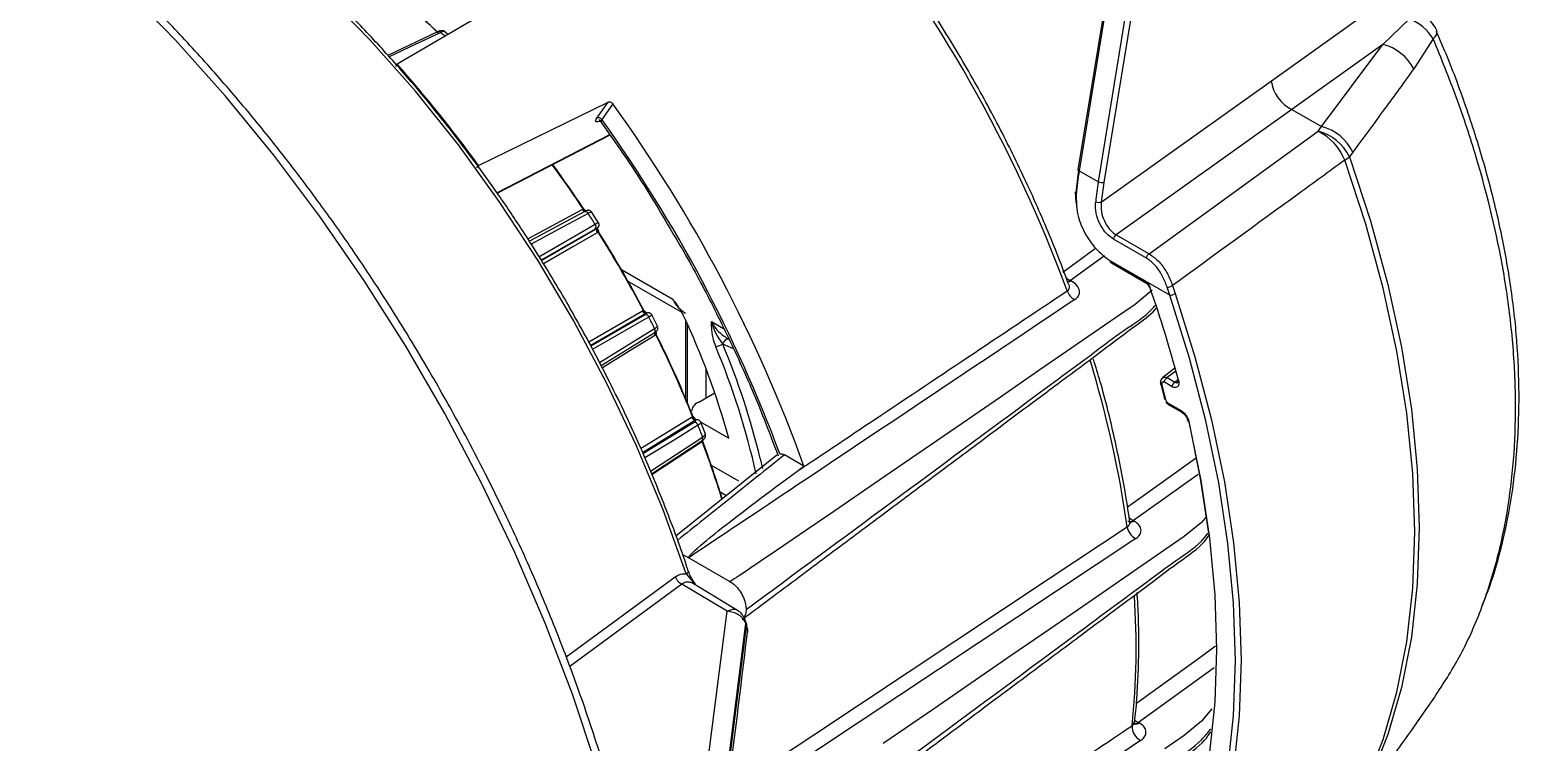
# Model space of a CAD drawing. Extents: x 16.7 to 113.1, y 4.5 to 84.5.
# Drawn here: x 85.968 to 89.879, y 68.788 to 70.659 of the extents above; entities that cross this region are included whole.
import ezdxf

# ---------------------------------------------------------------- set-up
doc = ezdxf.new("R2010")
doc.units = 0
doc.header["$MEASUREMENT"] = 0
doc.layers.add('OBJECT', color=7, linetype='CONTINUOUS')

msp = doc.modelspace()

# ---------------------------------------------------------------- linework, layer by layer
at = {"layer": 'OBJECT'}
for p, q in [((88.9051, 71.42), (88.7206, 70.2913)), ((88.9084, 71.4178), (88.7239, 70.2891)), ((88.7742, 70.2601), (88.9587, 71.3888)), ((88.973, 71.3869), (88.7885, 70.2581)), ((87.2546, 70.7583), (86.9327, 70.569)), ((89.2285, 70.5257), (89.5531, 70.7574)), ((89.5214, 70.6209), (89.5916, 70.6879)), ((87.0401, 70.6547), (86.9081, 70.5923)), ((87.0654, 70.6471), (87.0589, 70.6536)), ((89.5214, 70.6209), (89.2824, 70.4503)), ((89.3606, 70.4051), (89.5214, 70.6209)), ((89.6535, 70.6359), (89.6024, 70.5569)), ((86.9327, 70.569), (86.9284, 70.5629)), ((88.7818, 70.2067), (89.2285, 70.5257)), ((87.1465, 70.303), (87.4868, 70.4695)), ((87.4572, 70.4274), (87.4868, 70.4695)), ((87.4991, 70.465), (87.4702, 70.4238)), ((89.2824, 70.4503), (88.821, 70.1208)), ((89.2824, 70.4503), (89.3606, 70.4051)), ((87.1946, 70.2312), (87.4909, 70.3844)), ((87.1953, 70.2302), (87.4917, 70.3833)), ((88.9074, 70.0709), (89.3514, 70.3928)), ((89.3514, 70.3928), (89.3606, 70.4051)), ((89.4427, 70.3383), (89.4335, 70.3259)), ((87.1422, 70.2969), (87.1465, 70.303)), ((88.7239, 70.2891), (88.7742, 70.2601)), ((87.2761, 70.1101), (87.4189, 70.187)), ((87.4242, 70.1816), (87.2801, 70.1039)), ((87.4189, 70.187), (87.4216, 70.1882)), ((87.4618, 70.1525), (87.4433, 70.181)), ((87.3052, 70.0633), (87.4527, 70.1486)), ((87.4526, 70.1361), (87.3108, 70.0541)), ((87.3111, 70.0535), (87.4583, 70.1386)), ((87.4583, 70.1386), (87.4593, 70.1393)), ((87.4593, 70.1394), (87.4597, 70.1398)), ((87.4605, 70.128), (87.4582, 70.1263)), ((88.9003, 70.0598), (88.8139, 70.1096)), ((88.821, 70.1208), (88.9074, 70.0709)), ((88.79, 70.0655), (88.7011, 70.0008)), ((87.5217, 70.0296), (87.6564, 69.9518)), ((88.9615, 69.9622), (88.8053, 70.0523)), ((88.8106, 70.0491), (88.897, 69.9992)), ((88.8127, 70.0445), (88.8991, 69.9947)), ((87.5389, 69.9993), (87.679, 69.9185)), ((88.7011, 70.0008), (88.7031, 69.9996)), ((88.9615, 69.9622), (88.9547, 69.9831)), ((88.9689, 69.9874), (88.9757, 69.9667)), ((87.4358, 69.8394), (87.5768, 69.9207)), ((87.5876, 69.9146), (87.4409, 69.8301)), ((87.4412, 69.8295), (87.5826, 69.911)), ((87.5768, 69.9207), (87.5795, 69.9219)), ((87.5856, 69.9173), (87.586, 69.9165)), ((87.5887, 69.9152), (87.5876, 69.9146)), ((87.5892, 69.9153), (87.5887, 69.9151)), ((87.5887, 69.9151), (87.5888, 69.9152)), ((87.6168, 69.8805), (87.6013, 69.9107)), ((87.4642, 69.7854), (87.6088, 69.8747)), ((87.4682, 69.7775), (87.6078, 69.8637)), ((87.6898, 69.8973), (87.6898, 69.6924)), ((87.6942, 69.8878), (87.6942, 69.682)), ((87.7578, 69.8933), (87.7901, 69.8746)), ((87.6122, 69.8581), (87.6098, 69.8563)), ((87.7882, 69.8334), (87.7877, 69.8337)), ((87.8159, 69.8209), (87.7882, 69.8334)), ((87.7972, 69.8502), (87.8036, 69.8465)), ((87.7436, 69.7698), (87.7436, 69.6926)), ((88.9752, 69.7701), (88.9433, 69.7456)), ((88.9774, 69.763), (88.9548, 69.7456)), ((88.9548, 69.7456), (88.9749, 69.734)), ((87.7229, 69.6807), (87.7668, 69.706)), ((88.941, 69.7264), (88.9506, 69.6883)), ((88.9679, 69.7217), (88.9477, 69.7333)), ((88.9749, 69.734), (88.9823, 69.7395)), ((88.9574, 69.6787), (88.9914, 69.6591)), ((88.9589, 69.6745), (88.9935, 69.6545)), ((87.5722, 69.5596), (87.7061, 69.6419)), ((87.7166, 69.634), (87.5773, 69.5484)), ((87.5783, 69.546), (87.7125, 69.6285)), ((87.7061, 69.6419), (87.7087, 69.6432)), ((87.7176, 69.6347), (87.7166, 69.634)), ((87.7292, 69.6297), (87.8034, 69.5869)), ((87.7421, 69.5973), (87.7301, 69.6283)), ((88.9935, 69.6545), (88.9936, 69.6545)), ((87.5981, 69.4998), (87.735, 69.5896)), ((87.6007, 69.4933), (87.7335, 69.5803)), ((87.7317, 69.5758), (87.6018, 69.4906)), ((87.7341, 69.5777), (87.7317, 69.5758)), ((87.9301, 69.5416), (87.6647, 69.329)), ((87.8301, 69.4734), (87.7578, 69.5152)), ((87.8863, 69.5331), (87.8924, 69.5071)), ((88.001, 69.5132), (87.9499, 69.5427)), ((87.9786, 69.4966), (88.001, 69.5132)), ((89.0361, 69.4911), (88.8665, 69.37)), ((87.7974, 69.4353), (87.7811, 69.4448)), ((88.8665, 69.37), (88.8682, 69.3689)), ((88.8723, 69.3226), (87.8543, 68.6472)), ((87.6816, 69.2822), (87.6984, 69.2725)), ((87.6984, 69.2725), (87.8067, 69.21)), ((87.3762, 69.0122), (87.6631, 69.2224)), ((87.6805, 69.203), (87.3858, 68.9868)), ((87.7997, 69.1318), (87.6805, 69.203)), ((87.6919, 69.2299), (87.7105, 69.2084)), ((87.7156, 69.2013), (87.7064, 69.2065)), ((87.8295, 69.1325), (87.7084, 69.2059)), ((87.7168, 69.2009), (87.7123, 69.2085)), ((87.7259, 68.5573), (87.7997, 69.1318)), ((87.7755, 68.5224), (87.8485, 69.0997)), ((87.7773, 68.5149), (87.8504, 69.0931)), ((89.0787, 68.9833), (88.8796, 68.8398)), ((89.6345, 68.8729), (89.658, 68.9065)), ((89.6024, 68.8272), (89.6344, 68.873)), ((88.8796, 68.8398), (88.8814, 68.8388))]:
    msp.add_line(p, q, dxfattribs=at)
at = {"layer": 'OBJECT', "flags": 128}
for points in [[(87.5094, 68.5406), (87.4557, 68.727), (87.3929, 68.9141), (87.3214, 69.1009), (87.2415, 69.2866), (87.1536, 69.4704), (87.058, 69.6513), (86.9552, 69.8286), (86.8456, 70.0014), (86.7299, 70.1689), (86.6085, 70.3304), (86.482, 70.485), (86.351, 70.6321), (86.216, 70.771), (86.0778, 70.901), (85.937, 71.0216), (85.7941, 71.1322), (85.6499, 71.2322)], [(87.6919, 69.2299), (87.6309, 69.3986), (87.5609, 69.5665), (87.4824, 69.7324), (87.3958, 69.8955), (87.3018, 70.0546), (87.2008, 70.2086), (87.0935, 70.3568), (86.9806, 70.498), (86.8629, 70.6315), (86.741, 70.7563), (86.6157, 70.8717), (86.4879, 70.977), (86.3583, 71.0714)], [(87.0476, 70.6525), (87.034, 70.6461), (86.9796, 70.6204), (86.9117, 70.5883)], [(88.7239, 70.2891), (88.7226, 70.2895), (88.7217, 70.29), (88.721, 70.2905), (88.7206, 70.291), (88.7206, 70.2913)], [(89.4211, 68.5761), (89.4766, 68.6805), (89.5225, 68.7951), (89.5584, 68.9192), (89.5843, 69.052), (89.5999, 69.1927), (89.6051, 69.3403), (89.5999, 69.4939), (89.5843, 69.6525), (89.5584, 69.8152), (89.5225, 69.9808), (89.4766, 70.1484), (89.4211, 70.3169)], [(89.4335, 70.3259), (89.4888, 70.1578), (89.5346, 69.9907), (89.5705, 69.8254), (89.5963, 69.6631), (89.6119, 69.5048), (89.6171, 69.3516), (89.6119, 69.2043), (89.5963, 69.064), (89.5705, 68.9316), (89.5346, 68.8077), (89.4888, 68.6934), (89.4335, 68.5893)], [(88.7161, 70.2279), (88.7149, 70.2284), (88.714, 70.229), (88.7133, 70.2296), (88.713, 70.2302), (88.713, 70.2308), (88.7134, 70.2313), (88.7141, 70.2318), (88.7151, 70.2322)], [(87.4343, 70.177), (87.4212, 70.1699), (87.369, 70.1418), (87.2849, 70.0965)], [(87.4242, 70.1816), (87.4247, 70.1818), (87.426, 70.1821), (87.4274, 70.1821), (87.4289, 70.1817), (87.4304, 70.1809), (87.4318, 70.1799), (87.4331, 70.1785), (87.4343, 70.177)], [(87.4582, 70.1263), (87.4453, 70.1189), (87.3941, 70.0892), (87.3166, 70.0444)], [(88.6805, 70.0228), (88.7171, 70.0494), (88.7669, 70.0856)], [(88.7011, 70.0008), (88.697, 69.9989), (88.6945, 69.9983)], [(88.6953, 69.997), (88.699, 69.9978), (88.7031, 69.9996)], [(88.9159, 69.9751), (88.8705, 69.938), (88.8196, 69.903), (88.6181, 69.764), (88.5173, 69.6946), (88.4165, 69.6252), (88.2145, 69.4865), (88.0797, 69.3941), (87.9895, 69.3326), (87.9292, 69.2916), (87.8889, 69.2642), (87.8619, 69.2461), (87.8438, 69.2339), (87.8317, 69.2259), (87.8236, 69.2205), (87.8181, 69.217), (87.8144, 69.2146), (87.8119, 69.213), (87.8103, 69.212), (87.8091, 69.2113), (87.8084, 69.2108), (87.8079, 69.2106), (87.8075, 69.2104), (87.8073, 69.2102), (87.8071, 69.2101), (87.807, 69.2101), (87.8069, 69.2101), (87.8068, 69.21), (87.8068, 69.21), (87.8067, 69.21), (87.8067, 69.21), (87.8067, 69.21), (87.8067, 69.21), (87.8067, 69.21), (87.8067, 69.21)], [(88.9615, 68.2426), (89.0136, 68.3481), (89.0566, 68.463), (89.0904, 68.5867), (89.1146, 68.7183), (89.1292, 68.8573), (89.1341, 69.0027), (89.1292, 69.1538), (89.1146, 69.3096), (89.0904, 69.4693), (89.0566, 69.6319), (89.0136, 69.7965), (88.9615, 69.9622)], [(88.9757, 69.9667), (89.028, 69.8003), (89.0712, 69.635), (89.1051, 69.4717), (89.1295, 69.3114), (89.1441, 69.1549), (89.149, 69.0033), (89.1441, 68.8572), (89.1295, 68.7177), (89.1051, 68.5855), (89.0712, 68.4613), (89.028, 68.3459), (88.9757, 68.2399)], [(87.5934, 69.9048), (87.5806, 69.8974), (87.5293, 69.8679), (87.4463, 69.82)], [(87.6078, 69.8637), (87.6082, 69.8639), (87.6091, 69.8649), (87.6098, 69.8662), (87.6102, 69.8676), (87.6103, 69.8693), (87.6101, 69.8711), (87.6096, 69.8729), (87.6088, 69.8747)], [(87.6098, 69.8563), (87.5972, 69.8485), (87.5467, 69.8174), (87.4716, 69.771)], [(87.7882, 69.8334), (87.7895, 69.8367), (87.7912, 69.8398), (87.7931, 69.8427), (87.7952, 69.845), (87.7973, 69.8467), (87.7993, 69.8477), (87.8011, 69.8479), (87.8013, 69.8479)], [(88.9433, 69.7455), (88.9467, 69.7471), (88.9514, 69.7469), (88.9548, 69.7456), (88.9548, 69.7456), (88.9548, 69.7456)], [(89.0644, 69.3371), (89.0427, 69.481), (89.0114, 69.635)], [(89.0119, 69.6299), (89.0434, 69.4753), (89.066, 69.3235), (89.0797, 69.1753), (89.0842, 69.0315), (89.0797, 68.893), (89.066, 68.7606), (89.0434, 68.6349), (89.0119, 68.5166)], [(87.723, 69.6205), (87.7103, 69.6128), (87.6598, 69.5817), (87.5834, 69.5347)], [(87.731, 69.5787), (87.7312, 69.5776), (87.7317, 69.5758)], [(87.7341, 69.5777), (87.7334, 69.5793), (87.7331, 69.5802)], [(88.8507, 69.4059), (88.8805, 69.4272), (89.0285, 69.5329), (89.0299, 69.5339)], [(87.8334, 68.6794), (87.872, 68.7051), (88.0266, 68.8076), (88.6448, 69.2179), (88.85, 69.3541)], [(89.0578, 69.3807), (89.0451, 69.3654), (88.9995, 69.3282), (88.9486, 69.2932), (88.7472, 69.1542), (88.6464, 69.0848), (88.5455, 69.0154), (88.3436, 68.8767), (88.2087, 68.7843)], [(87.6919, 69.2299), (87.6944, 69.2317), (87.6962, 69.2335), (87.6973, 69.2351), (87.6977, 69.2364), (87.6974, 69.2373)], [(87.711, 69.2067), (87.7113, 69.2069), (87.7119, 69.2077), (87.7122, 69.2082), (87.7122, 69.2086), (87.7119, 69.2087), (87.7114, 69.2087), (87.7105, 69.2084)], [(87.8504, 69.0931), (87.8526, 69.0833), (87.8525, 69.0759)], [(88.8743, 68.8908), (88.8933, 68.9045), (89.0405, 69.0106), (89.0822, 69.0407)], [(88.87, 68.8462), (88.8747, 68.8426), (88.8796, 68.8398)], [(89.0723, 68.8755), (89.0451, 68.8428), (88.9995, 68.8056), (88.9486, 68.7706)]]:
    msp.add_lwpolyline(points, dxfattribs=at)
at = {"layer": 'OBJECT'}
for centre, radius, start, end in [((85.2152, 68.6946), 3.7045, 20.1933, 38.9238), ((85.4256, 68.9871), 2.3193, 45.8319, 51.3254), ((85.4085, 68.9761), 2.3383, 45.774, 51.0988), ((89.5439, 70.5683), 0.1288, 31.7116, 68.289), ((89.5717, 70.6163), 0.1, 23.1474, 50.057), ((87.0422, 70.6484), 0.00674, 37.8884, 108.7225), ((85.2225, 68.8004), 2.6002, 45.1087, 45.4208), ((89.6421, 70.6542), 0.0215, 301.8684, 4.6343), ((89.4904, 70.4984), 0.1264, 27.5638, 75.7904), ((84.1343, 68.1005), 3.7316, 36.1736, 41.4155), ((89.326, 70.5384), 0.0984, 187.4568, 243.6913), ((84.3651, 68.2043), 3.8643, 19.7974, 35.8036), ((87.4613, 70.4173), 0.0109, 36.2467, 112.2745), ((84.4391, 68.247), 3.7317, 20.3612, 35.685), ((89.2892, 70.2658), 0.1414, 21.1454, 63.889), ((89.32, 70.2705), 0.1263, 26.0124, 75.5871), ((89.3292, 70.2828), 0.1263, 26.0895, 75.5969), ((84.9154, 68.5256), 3.0076, 33.5597, 36.2736), ((84.9292, 68.5333), 2.9931, 33.578, 36.3071), ((89.3565, 70.4184), 0.1203, 302.4346, 309.7497), ((88.7863, 70.2956), 0.0376, 251.2277, 273.4416), ((87.4289, 70.1932), 0.0118, 211.6915, 246.6256), ((87.4305, 70.1919), 0.00961, 202.7141, 249.6359), ((84.8354, 68.476), 3.1061, 32.5795, 33.2038), ((88.7762, 70.2335), 0.0274, 250.7994, 281.7531), ((87.4455, 70.1424), 0.00946, 318.7102, 40.9162), ((87.4653, 70.1324), 0.00942, 138.5953, 220.4844), ((87.4662, 70.1343), 0.00856, 144.434, 228.0113), ((84.86, 68.4892), 3.0738, 27.7815, 32.2185), ((84.8763, 68.4986), 3.0564, 27.7597, 32.2403), ((88.8293, 70.1076), 0.0156, 122.2344, 172.4554), ((88.9157, 70.0577), 0.0156, 122.2344, 172.4554), ((88.8099, 70.0516), 0.00468, 171.4001, 231.558), ((88.8154, 70.0485), 0.00482, 172.8876, 235.7948), ((88.7174, 70.0356), 0.0385, 221.8543, 244.9664), ((88.9017, 69.9986), 0.00477, 172.6678, 237.3051), ((88.9092, 69.985), 0.00223, 215.9602, 285.0928), ((85.6174, 68.8372), 3.486, 14.9993, 19.1869), ((88.952, 70.0179), 0.0349, 274.4181, 298.9381), ((88.7325, 69.9886), 0.0432, 200.6564, 241.9492), ((88.9596, 69.9927), 0.0306, 273.435, 301.704), ((87.5857, 69.9239), 0.00942, 199.512, 281.4126), ((87.5879, 69.9237), 0.00856, 191.9848, 275.5748), ((87.5845, 69.9017), 0.00946, 19.0838, 101.295), ((84.837, 68.4748), 3.1053, 26.7959, 27.4204), ((85.8888, 69.0623), 1.9851, 15.3225, 25.2672), ((87.6199, 69.8618), 0.0115, 171.8035, 208.7471), ((87.6198, 69.8639), 0.00955, 169.5097, 217.3652), ((84.9427, 68.53), 2.9816, 21.9229, 26.451), ((84.9603, 68.54), 2.9628, 21.7467, 26.4345), ((87.7563, 69.8912), 0.0655, 281.627, 298.6684), ((85.9303, 69.0593), 1.993, 12.5722, 22.6547), ((85.9119, 69.0517), 2.0323, 13.7007, 22.6286), ((85.9367, 68.9351), 2.9433, 8.1839, 16.9252), ((88.9832, 69.721), 0.0154, 122.6022, 177.3969), ((88.9845, 69.7422), 0.00276, 206.2196, 272.513), ((87.7167, 69.6451), 0.011, 196.453, 269.397), ((87.7187, 69.6448), 0.0101, 189.0387, 263.819), ((87.7123, 69.6175), 0.0111, 16.0453, 89.3234), ((88.9962, 69.6585), 0.0048, 172.7439, 235.9384), ((89.012, 69.6329), 0.00299, 200.1903, 267.859), ((85.0032, 68.5475), 2.9237, 20.8806, 21.5306), ((87.7281, 69.5859), 0.00775, 313.4275, 28.4255), ((85.1506, 68.6107), 2.7585, 17.2062, 20.5203), ((85.1653, 68.6194), 2.7429, 17.1341, 20.5064), ((88.8929, 69.3608), 0.0434, 189.0002, 241.7136), ((88.858, 69.3822), 0.0149, 245.3598, 304.6045), ((88.8826, 69.4042), 0.0379, 222.6687, 244.7039), ((88.8591, 69.3834), 0.0171, 262.1419, 302.1219), ((87.7218, 69.2112), 0.0117, 193.7339, 227.0097), ((86.8679, 69.0365), 2.0055, 354.1233, 3.8848), ((88.9042, 68.8294), 0.0414, 177.5426, 242.8478), ((88.8712, 68.852), 0.0149, 245.3616, 304.6046), ((88.8725, 68.8523), 0.0162, 260.3689, 303.2146)]:
    msp.add_arc(centre, radius, start, end, dxfattribs=at)
for centre, major_axis, ratio, start_param, end_param in [((89.0191, 70.3352), (0.1547, 0.4726), 0.560082, 1.841671, 1.968135), ((89.0269, 70.3326), (0.1597, 0.4813), 0.560728, 1.843799, 1.970263), ((89.0771, 70.3036), (0.1597, 0.4813), 0.560728, 1.843799, 1.952058), ((89.085, 70.3011), (0.1547, 0.4726), 0.560082, 1.841671, 1.94993), ((88.8108, 70.1715), (-0.076, 0.1298), 0.57857, 2.298407, 2.34801), ((87.766, 69.6566), (0.06, -0.0009), 0.567125, 2.382074, 3.150019)]:
    msp.add_ellipse(centre, major_axis=major_axis, ratio=ratio, start_param=start_param, end_param=end_param, dxfattribs=at)
for points, knots in [([(87.0297, 69.7417), (86.9956, 69.7994), (86.9479, 69.8801), (86.8732, 69.9961), (86.8082, 70.0931), (86.7278, 70.2062), (86.6407, 70.3217), (86.5467, 70.4388), (86.4469, 70.5553), (86.3422, 70.6695), (86.2332, 70.7804), (86.1206, 70.8867), (86.0049, 70.9879), (85.8868, 71.0829), (85.7771, 71.1646), (85.7066, 71.211), (85.6765, 71.2309)], [0, 0, 0, 0, 0.093701, 0.131201, 0.193452, 0.257919, 0.32692, 0.398768, 0.472782, 0.548419, 0.625296, 0.70313, 0.781713, 0.860888, 0.940536, 1, 1, 1, 1]), ([(87.2479, 70.1534), (87.2479, 70.1534), (87.2266, 70.1861), (87.1815, 70.2511), (87.11, 70.3494), (87.0322, 70.4489), (86.9482, 70.5492), (86.859, 70.6479), (86.7655, 70.7438), (86.6684, 70.8355), (86.5683, 70.9221), (86.4682, 71.0017), (86.4011, 71.0486), (86.3686, 71.0713)], [0, 0, 0, 0, 0.0000722, 0.0863592, 0.175628, 0.2710904, 0.3703997, 0.4726079, 0.5769603, 0.6829251, 0.7901144, 0.8982438, 1, 1, 1, 1]), ([(88.6953, 69.9933), (88.6878, 70.0136), (88.6616, 70.0839), (88.6112, 70.2037), (88.5417, 70.3515), (88.4651, 70.4968), (88.3822, 70.6389), (88.2933, 70.7768), (88.202, 70.9061), (88.1385, 70.9865), (88.1083, 71.0247)], [0, 0, 0, 0, 0.055517, 0.192239, 0.328969, 0.465689, 0.602405, 0.739125, 0.875851, 1, 1, 1, 1]), ([(87.0591, 70.6532), (87.059, 70.6534), (87.0579, 70.6551), (87.0542, 70.6566), (87.0492, 70.6574), (87.0445, 70.6567), (87.0414, 70.6551), (87.0401, 70.6544)], [0, 0, 0, 0, 0.027666, 0.284804, 0.511617, 0.780329, 1, 1, 1, 1]), ([(87.0589, 70.6531), (87.0587, 70.6535), (87.0578, 70.6549), (87.054, 70.655), (87.0497, 70.6533), (87.0476, 70.6525)], [0, 0, 0, 0, 0.139047, 0.569516, 1, 1, 1, 1]), ([(89.781, 69.1431), (89.7897, 69.1649), (89.813, 69.2238), (89.8405, 69.3274), (89.8641, 69.4527), (89.8773, 69.584), (89.8805, 69.7199), (89.8735, 69.8594), (89.8563, 70.0015), (89.8294, 70.1457), (89.793, 70.292), (89.7467, 70.4397), (89.7029, 70.5612), (89.6716, 70.6328), (89.6618, 70.6553)], [0, 0, 0, 0, 0.053089, 0.143091, 0.233573, 0.324332, 0.41514, 0.505842, 0.595843, 0.685842, 0.776358, 0.867239, 0.958324, 1, 1, 1, 1]), ([(89.6576, 68.9068), (89.6799, 68.9409), (89.726, 69.0114), (89.7811, 69.135), (89.8253, 69.2728), (89.8541, 69.4171), (89.8689, 69.5634), (89.8714, 69.7109), (89.8618, 69.8651), (89.8338, 70.0692), (89.7842, 70.2758), (89.7168, 70.4806), (89.6746, 70.5842), (89.6535, 70.6359)], [0, 0, 0, 0, 0.083892, 0.173132, 0.26551, 0.357887, 0.439459, 0.521031, 0.604959, 0.688888, 0.842418, 0.921209, 1, 1, 1, 1]), ([(89.6024, 70.5569), (89.577, 70.5218), (89.524, 70.4489), (89.4705, 70.3761), (89.4427, 70.3383)], [0, 0, 0, 0, 0.480479, 1, 1, 1, 1]), ([(87.4868, 70.4695), (87.4876, 70.4698), (87.4893, 70.4704), (87.4924, 70.47), (87.4954, 70.4687), (87.4977, 70.4669), (87.4988, 70.4655), (87.4991, 70.465)], [0, 0, 0, 0, 0.219744, 0.439446, 0.659967, 0.880756, 1, 1, 1, 1]), ([(87.4647, 70.4193), (87.4626, 70.4186), (87.4579, 70.4169), (87.4542, 70.4178), (87.4533, 70.4211), (87.4559, 70.4253), (87.4572, 70.4274)], [0, 0, 0, 0, 0.211484, 0.474311, 0.737152, 1, 1, 1, 1]), ([(87.4635, 70.4197), (87.4634, 70.4197), (87.4633, 70.4197), (87.4652, 70.4194), (87.4678, 70.4179), (87.4683, 70.4167), (87.4683, 70.4167)], [0, 0, 0, 0, 0.192545, 0.542998, 0.976582, 1, 1, 1, 1]), ([(87.4635, 70.4235), (87.4799, 70.4003), (87.5276, 70.333), (87.5902, 70.2381), (87.6332, 70.1646), (87.6486, 70.1382)], [0, 0, 0, 0, 0.251862, 0.731357, 1, 1, 1, 1]), ([(87.4702, 70.4238), (87.4692, 70.4221), (87.4675, 70.4189), (87.4682, 70.4174), (87.4686, 70.4167)], [0, 0, 0, 0, 0.540427, 1, 1, 1, 1]), ([(89.4211, 70.3169), (89.3804, 70.2872), (89.2298, 70.1774), (89.079, 70.0676), (88.9689, 69.9874)], [0, 0, 0, 0, 0.269854, 1, 1, 1, 1]), ([(88.7184, 70.1948), (88.7165, 70.2048), (88.7141, 70.2174), (88.7149, 70.2297), (88.7151, 70.2322)], [0, 0, 0, 0, 0.798302, 1, 1, 1, 1]), ([(88.7161, 70.2279), (88.7162, 70.2107), (88.7163, 70.1764), (88.7362, 70.1262), (88.7669, 70.0815), (88.7923, 70.0623), (88.8053, 70.0523)], [0, 0, 0, 0, 0.248571, 0.497385, 0.740827, 1, 1, 1, 1]), ([(87.4216, 70.1882), (87.4217, 70.1882), (87.4226, 70.1882), (87.4244, 70.1877), (87.4266, 70.186), (87.428, 70.1843), (87.4286, 70.1834)], [0, 0, 0, 0, 0.044979, 0.314024, 0.658372, 1, 1, 1, 1]), ([(87.4434, 70.1806), (87.4431, 70.1811), (87.4422, 70.1827), (87.4398, 70.1842), (87.437, 70.1852), (87.4345, 70.1854), (87.4324, 70.1851), (87.4303, 70.1845), (87.4279, 70.1835), (87.4254, 70.1821), (87.424, 70.1814)], [0, 0, 0, 0, 0.069589, 0.19942, 0.307334, 0.404239, 0.495674, 0.595024, 0.786723, 1, 1, 1, 1]), ([(87.4432, 70.1805), (87.4432, 70.1806), (87.4432, 70.1811), (87.4403, 70.1801), (87.4363, 70.178), (87.4343, 70.177)], [0, 0, 0, 0, 0.187957, 0.593973, 1, 1, 1, 1]), ([(88.8139, 70.1096), (88.8076, 70.1141), (88.795, 70.123), (88.7795, 70.145), (88.7691, 70.1707), (88.7661, 70.1925), (88.767, 70.2046), (88.7672, 70.2076)], [0, 0, 0, 0, 0.226177, 0.452205, 0.682223, 0.919651, 1, 1, 1, 1]), ([(88.7818, 70.2067), (88.7815, 70.1983), (88.7809, 70.1816), (88.789, 70.1569), (88.8019, 70.1361), (88.8137, 70.1253), (88.8202, 70.1213), (88.821, 70.1208)], [0, 0, 0, 0, 0.2451361, 0.4905004, 0.7303161, 0.9653444, 1, 1, 1, 1]), ([(87.3783, 69.9429), (87.3481, 69.9938), (87.306, 70.065), (87.2608, 70.1338), (87.2479, 70.1534)], [0, 0, 0, 0, 0.71531, 1, 1, 1, 1]), ([(87.4583, 70.1386), (87.4584, 70.1388), (87.4587, 70.1393), (87.4573, 70.1387), (87.4548, 70.1374), (87.453, 70.1364), (87.4526, 70.1361)], [0, 0, 0, 0, 0.256517, 0.580506, 0.904499, 1, 1, 1, 1]), ([(87.4527, 70.1486), (87.4533, 70.1489), (87.456, 70.1505), (87.4595, 70.1523), (87.4617, 70.1532), (87.4614, 70.1528), (87.4614, 70.1527)], [0, 0, 0, 0, 0.119542, 0.525138, 0.930715, 1, 1, 1, 1]), ([(87.4592, 70.1362), (87.4592, 70.1362), (87.4592, 70.1363), (87.4587, 70.1376), (87.4594, 70.1395), (87.4594, 70.1394), (87.4593, 70.1394)], [0, 0, 0, 0, 0.11003, 0.36154, 0.749537, 1, 1, 1, 1]), ([(87.4596, 70.1355), (87.4601, 70.1347), (87.461, 70.1329), (87.4614, 70.1305), (87.4611, 70.1288), (87.4606, 70.1281), (87.4605, 70.128)], [0, 0, 0, 0, 0.3416364, 0.6859796, 0.9550158, 1, 1, 1, 1]), ([(87.4597, 70.1398), (87.46, 70.14), (87.4605, 70.1405), (87.4617, 70.142), (87.4628, 70.1443), (87.4633, 70.1473), (87.4629, 70.1504), (87.4619, 70.1521), (87.4614, 70.1527)], [0, 0, 0, 0, 0.1284705, 0.2660304, 0.4317257, 0.6261745, 0.8485594, 1, 1, 1, 1]), ([(87.6486, 70.1382), (87.6609, 70.1176), (87.7014, 70.0503), (87.7634, 69.9324), (87.8341, 69.7857), (87.8905, 69.6545), (87.921, 69.5724), (87.933, 69.5402)], [0, 0, 0, 0, 0.107597, 0.352218, 0.596827, 0.841414, 1, 1, 1, 1]), ([(88.9547, 69.9831), (88.9512, 69.9928), (88.9441, 70.012), (88.9271, 70.0378), (88.9115, 70.0529), (88.9023, 70.0586), (88.9003, 70.0598)], [0, 0, 0, 0, 0.3048188, 0.6095293, 0.915797, 1, 1, 1, 1]), ([(88.9074, 70.0709), (88.9155, 70.0653), (88.9316, 70.0541), (88.952, 70.0268), (88.9635, 70.0033), (88.968, 69.9901), (88.9689, 69.9874)], [0, 0, 0, 0, 0.30705, 0.614016, 0.922363, 1, 1, 1, 1]), ([(88.807, 70.048), (88.8075, 70.0477), (88.8094, 70.0465), (88.8113, 70.0454), (88.8127, 70.0445)], [0, 0, 0, 0, 0.2499, 1, 1, 1, 1]), ([(88.695, 69.9931), (88.6957, 69.9918), (88.6975, 69.9881), (88.6975, 69.9834), (88.6965, 69.9786), (88.6947, 69.9755), (88.6926, 69.9738), (88.692, 69.9734)], [0, 0, 0, 0, 0.1901681, 0.5043262, 0.635808, 0.8962387, 1, 1, 1, 1]), ([(88.6955, 69.9928), (88.6957, 69.9926), (88.6958, 69.9923), (88.6957, 69.9928), (88.6957, 69.993)], [0, 0, 0, 0, 0.704717, 1, 1, 1, 1]), ([(88.7121, 69.9505), (88.7122, 69.9505), (88.7166, 69.9535), (88.7238, 69.9609), (88.7261, 69.9742), (88.7195, 69.9882), (88.7086, 69.9958), (88.7031, 69.9996)], [0, 0, 0, 0, 0.005177, 0.217909, 0.46291, 0.731848, 1, 1, 1, 1]), ([(88.897, 69.9992), (88.8986, 69.9981), (88.9018, 69.9959), (88.9061, 69.9906), (88.9086, 69.986), (88.9095, 69.9834), (88.9097, 69.9829)], [0, 0, 0, 0, 0.3070203, 0.6140915, 0.9196507, 1, 1, 1, 1]), ([(88.8991, 69.9946), (88.8994, 69.9945), (88.9001, 69.9941), (88.9021, 69.9924), (88.9044, 69.9896), (88.9064, 69.9864), (88.907, 69.9844), (88.9073, 69.9837)], [0, 0, 0, 0, 0.0998, 0.324962, 0.574719, 0.834307, 1, 1, 1, 1]), ([(87.6973, 69.237), (87.6957, 69.2419), (87.6797, 69.2931), (87.6437, 69.3889), (87.5905, 69.521), (87.5389, 69.6358), (87.4899, 69.7365), (87.439, 69.8354), (87.4002, 69.9041), (87.3783, 69.9429)], [0, 0, 0, 0, 0.0205672, 0.2140011, 0.400114, 0.5747173, 0.6988931, 0.8296708, 1, 1, 1, 1]), ([(87.6564, 69.9518), (87.6565, 69.9517), (87.6624, 69.9436), (87.6727, 69.9303), (87.6808, 69.9155), (87.6841, 69.9096)], [0, 0, 0, 0, 0.008028, 0.602009, 1, 1, 1, 1]), ([(87.6898, 69.9141), (87.6865, 69.9162), (87.6741, 69.9243), (87.6637, 69.9389), (87.6572, 69.9503), (87.6564, 69.9518)], [0, 0, 0, 0, 0.234761, 0.902366, 1, 1, 1, 1]), ([(88.7121, 69.9505), (88.476, 69.7925), (88.1381, 69.5665), (87.8001, 69.3405), (87.6984, 69.2725)], [0, 0, 0, 0, 0.699038, 1, 1, 1, 1]), ([(87.9786, 69.4966), (87.9914, 69.5052), (88.0555, 69.548), (88.2934, 69.7069), (88.5183, 69.8573), (88.692, 69.9734)], [0, 0, 0, 0, 0.0539192, 0.2695963, 1, 1, 1, 1]), ([(87.5795, 69.9219), (87.5796, 69.9219), (87.5805, 69.922), (87.5821, 69.9215), (87.584, 69.9198), (87.5851, 69.9182), (87.5856, 69.9173)], [0, 0, 0, 0, 0.044984, 0.314007, 0.658364, 1, 1, 1, 1]), ([(87.5826, 69.911), (87.5839, 69.9118), (87.5865, 69.9133), (87.5882, 69.9146), (87.5881, 69.9148), (87.5876, 69.9146), (87.5876, 69.9146)], [0, 0, 0, 0, 0.324215, 0.648414, 0.972641, 1, 1, 1, 1]), ([(87.5888, 69.9152), (87.5886, 69.9152), (87.5879, 69.9152), (87.5862, 69.9161), (87.5858, 69.9169), (87.5859, 69.9167), (87.5859, 69.9167)], [0, 0, 0, 0, 0.293021, 0.727381, 0.988836, 1, 1, 1, 1]), ([(87.6014, 69.9104), (87.6008, 69.9114), (87.5997, 69.9132), (87.5971, 69.9149), (87.5947, 69.9157), (87.5925, 69.9159), (87.5908, 69.9157), (87.5898, 69.9155), (87.5894, 69.9153), (87.5892, 69.9153)], [0, 0, 0, 0, 0.216171, 0.410283, 0.573168, 0.714217, 0.834585, 0.945034, 1, 1, 1, 1]), ([(87.6012, 69.9102), (87.6013, 69.9101), (87.6016, 69.91), (87.5992, 69.9083), (87.5953, 69.906), (87.5934, 69.9048)], [0, 0, 0, 0, 0.188714, 0.594352, 1, 1, 1, 1]), ([(87.8387, 69.1104), (87.8919, 69.1502), (87.9917, 69.2247), (88.1316, 69.3292), (88.2516, 69.4189), (88.3517, 69.4937), (88.4341, 69.5552), (88.511, 69.6127), (88.5962, 69.6762), (88.7006, 69.7544), (88.7954, 69.8246), (88.8716, 69.8828), (88.9117, 69.9101), (88.9253, 69.9273), (88.9264, 69.9287)], [0, 0, 0, 0, 0.146577, 0.274878, 0.38491, 0.476675, 0.550177, 0.611331, 0.687857, 0.783296, 0.897659, 0.945427, 0.995701, 1, 1, 1, 1]), ([(87.8491, 69.1365), (88.1036, 69.3243), (88.3836, 69.5309), (88.6881, 69.7566), (88.7651, 69.8127), (88.8385, 69.87), (88.9009, 69.9079), (88.9214, 69.9328), (88.9241, 69.9361)], [0, 0, 0, 0, 0.706525, 0.777178, 0.84783, 0.918483, 0.989074, 1, 1, 1, 1]), ([(87.6077, 69.8636), (87.6079, 69.8637), (87.6104, 69.8652), (87.6125, 69.8667), (87.615, 69.8691), (87.6168, 69.8716), (87.6178, 69.8745), (87.6179, 69.8779), (87.617, 69.8799), (87.6166, 69.8808)], [0, 0, 0, 0, 0.028899, 0.367494, 0.527993, 0.637244, 0.755489, 0.889458, 1, 1, 1, 1]), ([(87.6088, 69.8747), (87.6094, 69.8751), (87.6121, 69.8767), (87.6153, 69.879), (87.6172, 69.8806), (87.6165, 69.8807), (87.6164, 69.8807)], [0, 0, 0, 0, 0.1196503, 0.5256119, 0.9315631, 1, 1, 1, 1]), ([(87.6116, 69.8665), (87.612, 69.8655), (87.6128, 69.8635), (87.6132, 69.8608), (87.6127, 69.8589), (87.6122, 69.8582), (87.6122, 69.8581)], [0, 0, 0, 0, 0.341641, 0.685985, 0.955018, 1, 1, 1, 1]), ([(87.7695, 69.827), (87.7668, 69.8349), (87.761, 69.8523), (87.7591, 69.8731), (87.7581, 69.8869), (87.7578, 69.8922), (87.7578, 69.8932), (87.7578, 69.8933)], [0, 0, 0, 0, 0.341941, 0.753348, 0.952558, 0.995234, 1, 1, 1, 1]), ([(87.7578, 69.8933), (87.7582, 69.8925), (87.7636, 69.8824), (87.7767, 69.8637), (87.794, 69.8528), (87.8027, 69.8473)], [0, 0, 0, 0, 0.0401681, 0.5157701, 1, 1, 1, 1]), ([(87.7578, 69.8933), (87.7578, 69.8932), (87.758, 69.8923), (87.7597, 69.8865), (87.7647, 69.8718), (87.7737, 69.8526), (87.7835, 69.8393), (87.7877, 69.8337)], [0, 0, 0, 0, 0.005408, 0.039594, 0.265066, 0.687705, 1, 1, 1, 1]), ([(88.8575, 69.3619), (88.8538, 69.3873), (88.8429, 69.461), (88.8178, 69.5851), (88.7891, 69.7042), (88.7673, 69.7743), (88.7611, 69.7943)], [0, 0, 0, 0, 0.1799326, 0.5216083, 0.8632533, 1, 1, 1, 1]), ([(88.9433, 69.7455), (88.943, 69.7453), (88.9412, 69.7443), (88.9392, 69.741), (88.9375, 69.7361), (88.9376, 69.7306), (88.9386, 69.7271), (88.9391, 69.7253)], [0, 0, 0, 0, 0.047497, 0.27704, 0.501881, 0.752655, 1, 1, 1, 1]), ([(88.9477, 69.7333), (88.9478, 69.7345), (88.948, 69.7367), (88.9497, 69.7404), (88.952, 69.7436), (88.9539, 69.7449), (88.9548, 69.7456)], [0, 0, 0, 0, 0.2499868, 0.4999797, 0.7499727, 1, 1, 1, 1]), ([(87.5192, 68.5708), (87.5163, 68.5824), (87.4998, 68.6478), (87.463, 68.7676), (87.4089, 68.9288), (87.3489, 69.0868), (87.2847, 69.2402), (87.2228, 69.3752), (87.1647, 69.493), (87.1036, 69.611), (87.0572, 69.693), (87.0297, 69.7417)], [0, 0, 0, 0, 0.029452, 0.16668, 0.302733, 0.436694, 0.566311, 0.692657, 0.782437, 0.870863, 1, 1, 1, 1]), ([(88.9369, 69.7337), (88.9382, 69.7284), (88.9421, 69.7138), (88.9456, 69.6993), (88.9479, 69.69)], [0, 0, 0, 0, 0.360451, 1, 1, 1, 1]), ([(88.941, 69.7264), (88.9403, 69.7266), (88.9388, 69.7269), (88.9381, 69.7281), (88.9386, 69.7295), (88.9399, 69.7305), (88.9405, 69.731)], [0, 0, 0, 0, 0.249998, 0.499994, 0.749983, 1, 1, 1, 1]), ([(88.9477, 69.7333), (88.9469, 69.7337), (88.9453, 69.7345), (88.9431, 69.7343), (88.9415, 69.7331), (88.9406, 69.731), (88.9405, 69.7286), (88.9408, 69.727), (88.941, 69.7264)], [0, 0, 0, 0, 0.179189, 0.358399, 0.536789, 0.713456, 0.88856, 1, 1, 1, 1]), ([(88.9846, 69.7394), (88.9851, 69.7369), (88.9861, 69.7319), (88.9851, 69.7256), (88.9822, 69.7211), (88.9778, 69.719), (88.9727, 69.7193), (88.9693, 69.721), (88.9679, 69.7217)], [0, 0, 0, 0, 0.17386, 0.347729, 0.521578, 0.696275, 0.872357, 1, 1, 1, 1]), ([(88.9749, 69.734), (88.976, 69.7334), (88.9782, 69.7321), (88.9808, 69.732), (88.9819, 69.7329), (88.9823, 69.7333)], [0, 0, 0, 0, 0.388466, 0.792123, 1, 1, 1, 1]), ([(88.982, 69.7409), (88.9822, 69.7397), (88.9829, 69.737), (88.9827, 69.734), (88.9822, 69.7328), (88.9823, 69.733), (88.9823, 69.733)], [0, 0, 0, 0, 0.26118, 0.584828, 0.902316, 1, 1, 1, 1]), ([(88.9506, 69.6883), (88.9499, 69.6885), (88.9485, 69.6889), (88.9478, 69.6901), (88.9482, 69.6915), (88.9495, 69.6926), (88.9501, 69.6931)], [0, 0, 0, 0, 0.249994, 0.499982, 0.74999, 1, 1, 1, 1]), ([(88.9506, 69.6883), (88.951, 69.6872), (88.9516, 69.6852), (88.9534, 69.6823), (88.9555, 69.68), (88.9568, 69.6791), (88.9574, 69.6787)], [0, 0, 0, 0, 0.267373, 0.534661, 0.803796, 1, 1, 1, 1]), ([(88.9518, 69.6819), (88.9523, 69.6811), (88.9541, 69.6779), (88.9579, 69.675), (88.9605, 69.6736), (88.9611, 69.6732)], [0, 0, 0, 0, 0.205934, 0.804553, 1, 1, 1, 1]), ([(88.9574, 69.6787), (88.9576, 69.6778), (88.9578, 69.676), (88.9586, 69.6739), (88.9595, 69.6742), (88.9595, 69.6742)], [0, 0, 0, 0, 0.499916, 0.999845, 1, 1, 1, 1]), ([(88.9595, 69.6742), (88.9602, 69.6739), (88.9617, 69.6734), (88.9635, 69.6742), (88.9645, 69.6747)], [0, 0, 0, 0, 0.499893, 1, 1, 1, 1]), ([(87.7087, 69.6432), (87.7088, 69.6432), (87.7096, 69.6433), (87.7111, 69.6428), (87.7126, 69.6414), (87.7134, 69.6398), (87.7138, 69.639)], [0, 0, 0, 0, 0.044978, 0.31402, 0.658351, 1, 1, 1, 1]), ([(87.7125, 69.6285), (87.7137, 69.6294), (87.7163, 69.6311), (87.7177, 69.633), (87.7172, 69.6338), (87.7166, 69.634), (87.7166, 69.634)], [0, 0, 0, 0, 0.324218, 0.648418, 0.972651, 1, 1, 1, 1]), ([(87.7189, 69.6351), (87.7189, 69.6351), (87.7187, 69.6351), (87.7168, 69.6354), (87.7149, 69.6369), (87.714, 69.6383), (87.714, 69.6384), (87.714, 69.6385)], [0, 0, 0, 0, 0.049215, 0.318328, 0.713521, 0.962682, 1, 1, 1, 1]), ([(87.719, 69.6351), (87.7186, 69.6351), (87.7182, 69.635), (87.7177, 69.6348), (87.7176, 69.6347)], [0, 0, 0, 0, 0.851541, 1, 1, 1, 1]), ([(87.7301, 69.6279), (87.7297, 69.6288), (87.7288, 69.6309), (87.7262, 69.6331), (87.7232, 69.6345), (87.7208, 69.6351), (87.7194, 69.635), (87.719, 69.635)], [0, 0, 0, 0, 0.187555, 0.429516, 0.65126, 0.883066, 1, 1, 1, 1]), ([(87.7298, 69.6278), (87.73, 69.6276), (87.7307, 69.6268), (87.7285, 69.6243), (87.7248, 69.6218), (87.723, 69.6205)], [0, 0, 0, 0, 0.174927, 0.587457, 1, 1, 1, 1]), ([(88.9914, 69.6591), (88.9938, 69.6574), (88.9987, 69.6541), (89.0051, 69.6461), (89.0097, 69.6377), (89.0112, 69.6323), (89.0119, 69.6299)], [0, 0, 0, 0, 0.266945, 0.533921, 0.799893, 1, 1, 1, 1]), ([(88.9936, 69.6543), (88.9941, 69.654), (88.996, 69.6531), (89.0001, 69.6493), (89.0045, 69.6434), (89.0078, 69.6371), (89.0087, 69.6333), (89.009, 69.6318)], [0, 0, 0, 0, 0.09731, 0.329408, 0.57693, 0.832351, 1, 1, 1, 1]), ([(87.7334, 69.5803), (87.7336, 69.5804), (87.7369, 69.5823), (87.7399, 69.585), (87.7425, 69.5905), (87.743, 69.5945), (87.7422, 69.5967), (87.7418, 69.5976)], [0, 0, 0, 0, 0.033771, 0.505204, 0.697758, 0.88292, 1, 1, 1, 1]), ([(87.735, 69.5896), (87.7356, 69.59), (87.7382, 69.5918), (87.7412, 69.5946), (87.7427, 69.5969), (87.7419, 69.5975), (87.7418, 69.5976)], [0, 0, 0, 0, 0.121909, 0.535538, 0.949149, 1, 1, 1, 1]), ([(87.7348, 69.5796), (87.7347, 69.5791), (87.7346, 69.5784), (87.7342, 69.5778), (87.7341, 69.5777)], [0, 0, 0, 0, 0.80144, 1, 1, 1, 1]), ([(87.9499, 69.5427), (87.9011, 69.5036), (87.8075, 69.4287), (87.7137, 69.3538), (87.6687, 69.3179)], [0, 0, 0, 0, 0.520894, 1, 1, 1, 1]), ([(87.9377, 69.5454), (87.9398, 69.5455), (87.9436, 69.5458), (87.948, 69.5436), (87.9499, 69.5427)], [0, 0, 0, 0, 0.560892, 1, 1, 1, 1]), ([(87.6984, 69.2725), (87.6983, 69.2726), (87.6981, 69.2728), (87.6979, 69.2733), (87.6984, 69.2751), (87.7034, 69.2814), (87.7282, 69.3047), (87.8198, 69.3783), (87.9102, 69.4457), (87.9786, 69.4966)], [0, 0, 0, 0, 0.000975, 0.002308, 0.005825, 0.020094, 0.076658, 0.30233, 1, 1, 1, 1]), ([(88.8566, 69.3676), (88.8567, 69.3654), (88.8568, 69.3611), (88.8536, 69.3566), (88.8508, 69.3546), (88.85, 69.3541)], [0, 0, 0, 0, 0.4114233, 0.8438863, 1, 1, 1, 1]), ([(88.8574, 69.3649), (88.8575, 69.3649), (88.8575, 69.3647), (88.8571, 69.3666), (88.8569, 69.3677)], [0, 0, 0, 0, 0.397922, 1, 1, 1, 1]), ([(88.8723, 69.3226), (88.8738, 69.3237), (88.8795, 69.3278), (88.8858, 69.3363), (88.887, 69.348), (88.8815, 69.3597), (88.8727, 69.3658), (88.8682, 69.3689)], [0, 0, 0, 0, 0.081788, 0.307581, 0.536949, 0.768514, 1, 1, 1, 1]), ([(87.9677, 68.5006), (88.0235, 68.5422), (88.1252, 68.6182), (88.2629, 68.7211), (88.3709, 68.8018), (88.4515, 68.862), (88.5156, 68.9099), (88.5747, 68.9541), (88.6423, 69.0045), (88.7211, 69.0634), (88.8162, 69.1345), (88.9068, 69.2015), (88.9873, 69.2634), (89.0438, 69.301), (89.0624, 69.3279), (89.0669, 69.3344)], [0, 0, 0, 0, 0.1509854, 0.275193, 0.3726247, 0.4432829, 0.4933937, 0.5460138, 0.6033056, 0.6760517, 0.758898, 0.8602512, 0.9179929, 0.9802708, 1, 1, 1, 1]), ([(87.9781, 68.5267), (88.2326, 68.7145), (88.5125, 68.9211), (88.8171, 69.1468), (88.894, 69.2029), (88.9679, 69.2601), (89.0337, 69.3013), (89.0566, 69.3299), (89.0621, 69.3368)], [0, 0, 0, 0, 0.6984125, 0.7682536, 0.8380948, 0.9079363, 0.9777167, 1, 1, 1, 1]), ([(87.7123, 69.2085), (87.7095, 69.2128), (87.7036, 69.2219), (87.6997, 69.2316), (87.6976, 69.2368)], [0, 0, 0, 0, 0.46906, 1, 1, 1, 1]), ([(87.6631, 69.2224), (87.6677, 69.2252), (87.6768, 69.2306), (87.6868, 69.2302), (87.6919, 69.2299)], [0, 0, 0, 0, 0.499406, 1, 1, 1, 1]), ([(87.6631, 69.2224), (87.664, 69.2204), (87.6658, 69.2163), (87.6701, 69.2107), (87.6751, 69.2059), (87.6787, 69.204), (87.6805, 69.203)], [0, 0, 0, 0, 0.245198, 0.500042, 0.75487, 1, 1, 1, 1]), ([(87.7064, 69.2065), (87.7034, 69.2074), (87.6973, 69.2092), (87.6883, 69.2081), (87.6831, 69.2047), (87.6805, 69.203)], [0, 0, 0, 0, 0.323982, 0.662193, 1, 1, 1, 1]), ([(87.8067, 69.21), (87.8111, 69.207), (87.8202, 69.2008), (87.8328, 69.1857), (87.8427, 69.1678), (87.8483, 69.1506), (87.8488, 69.1407), (87.8491, 69.1365)], [0, 0, 0, 0, 0.19834, 0.412973, 0.627088, 0.843128, 1, 1, 1, 1]), ([(88.8695, 68.8401), (88.8716, 68.8601), (88.8779, 68.9225), (88.8814, 69.032), (88.8802, 69.1265), (88.8761, 69.1773), (88.8757, 69.1812)], [0, 0, 0, 0, 0.185167, 0.576373, 0.967638, 1, 1, 1, 1]), ([(87.7997, 69.1318), (87.7997, 69.1318), (87.7997, 69.1318), (87.7998, 69.1318), (87.8002, 69.132), (87.8014, 69.1328), (87.8062, 69.1353), (87.8151, 69.1377), (87.8234, 69.1378), (87.8262, 69.1345), (87.8262, 69.1344)], [0, 0, 0, 0, 0.001159, 0.003236, 0.010167, 0.03511, 0.129295, 0.493801, 0.989532, 1, 1, 1, 1]), ([(87.8485, 69.0997), (87.8465, 69.1039), (87.8424, 69.1123), (87.8305, 69.1225), (87.8159, 69.1297), (87.805, 69.1311), (87.7997, 69.1318)], [0, 0, 0, 0, 0.243823, 0.5, 0.756179, 1, 1, 1, 1]), ([(87.8525, 69.0758), (87.8525, 69.0774), (87.8527, 69.0804), (87.8521, 69.0866), (87.8509, 69.0938), (87.8489, 69.1023), (87.8458, 69.1115), (87.8411, 69.1205), (87.8347, 69.1286), (87.8289, 69.1326), (87.8261, 69.1346)], [0, 0, 0, 0, 0.107854, 0.205995, 0.30652, 0.419377, 0.550987, 0.698379, 0.851467, 1, 1, 1, 1]), ([(87.8491, 69.1365), (87.8488, 69.1315), (87.8484, 69.1232), (87.8446, 69.1181), (87.8431, 69.1161)], [0, 0, 0, 0, 0.602912, 1, 1, 1, 1]), ([(87.8485, 69.0997), (87.8486, 69.1), (87.8487, 69.1004), (87.8489, 69.1005), (87.8491, 69.1004), (87.8493, 69.1002), (87.8495, 69.0997), (87.8497, 69.099), (87.85, 69.0981), (87.8502, 69.0968), (87.8504, 69.0954), (87.8505, 69.0941), (87.8505, 69.0934), (87.8504, 69.0931)], [0, 0, 0, 0, 0.133104, 0.191567, 0.248259, 0.311452, 0.370761, 0.432305, 0.501531, 0.620748, 0.7521, 0.8756, 1, 1, 1, 1]), ([(87.7783, 68.4989), (87.7903, 68.5858), (87.8169, 68.778), (87.8399, 68.9705), (87.8525, 69.0759)], [0, 0, 0, 0, 0.452455, 1, 1, 1, 1]), ([(87.9154, 68.1968), (87.958, 68.2252), (88.2057, 68.391), (88.5215, 68.6025), (88.7947, 68.7855), (88.8629, 68.8312)], [0, 0, 0, 0, 0.134719, 0.784097, 1, 1, 1, 1]), ([(87.9677, 67.978), (88.0235, 68.0197), (88.1253, 68.0957), (88.2631, 68.1987), (88.3712, 68.2794), (88.4519, 68.3397), (88.516, 68.3876), (88.5752, 68.4318), (88.6428, 68.4823), (88.7217, 68.5412), (88.8168, 68.6125), (88.9074, 68.6795), (88.9882, 68.7413), (89.0455, 68.7801), (89.0647, 68.808), (89.0698, 68.8155)], [0, 0, 0, 0, 0.150522, 0.274348, 0.371481, 0.441921, 0.491878, 0.544337, 0.601453, 0.673975, 0.756567, 0.857609, 0.915172, 0.977252, 1, 1, 1, 1]), ([(87.9781, 68.0041), (88.2326, 68.192), (88.5125, 68.3986), (88.8171, 68.6242), (88.894, 68.6804), (88.9681, 68.7374), (89.0368, 68.7813), (89.0616, 68.8128), (89.0693, 68.8227)], [0, 0, 0, 0, 0.692082, 0.76129, 0.830498, 0.899706, 0.968854, 1, 1, 1, 1]), ([(88.8629, 68.8312), (88.8636, 68.8317), (88.8664, 68.8336), (88.8692, 68.8367), (88.8692, 68.8393), (88.8692, 68.8401)], [0, 0, 0, 0, 0.196968, 0.728963, 1, 1, 1, 1]), ([(88.8704, 68.8349), (88.8705, 68.8348), (88.8705, 68.8346), (88.8692, 68.8383), (88.8697, 68.8396), (88.8698, 68.8398)], [0, 0, 0, 0, 0.270743, 0.87393, 1, 1, 1, 1]), ([(88.8853, 68.7926), (88.8869, 68.7937), (88.8925, 68.7978), (88.8988, 68.8064), (88.9, 68.818), (88.8945, 68.8296), (88.8858, 68.8357), (88.8814, 68.8388)], [0, 0, 0, 0, 0.084541, 0.312072, 0.541034, 0.770526, 1, 1, 1, 1]), ([(89.4427, 68.6021), (89.4684, 68.6381), (89.5219, 68.7131), (89.5749, 68.7882), (89.6024, 68.8272)], [0, 0, 0, 0, 0.480478, 1, 1, 1, 1]), ([(88.8853, 68.7926), (88.6492, 68.6345), (88.3224, 68.4158), (87.9955, 68.1971), (87.9048, 68.1364)], [0, 0, 0, 0, 0.722434, 1, 1, 1, 1])]:
    msp.add_open_spline(points, degree=3, knots=knots, dxfattribs=at)

doc.saveas('drawing.dxf')
